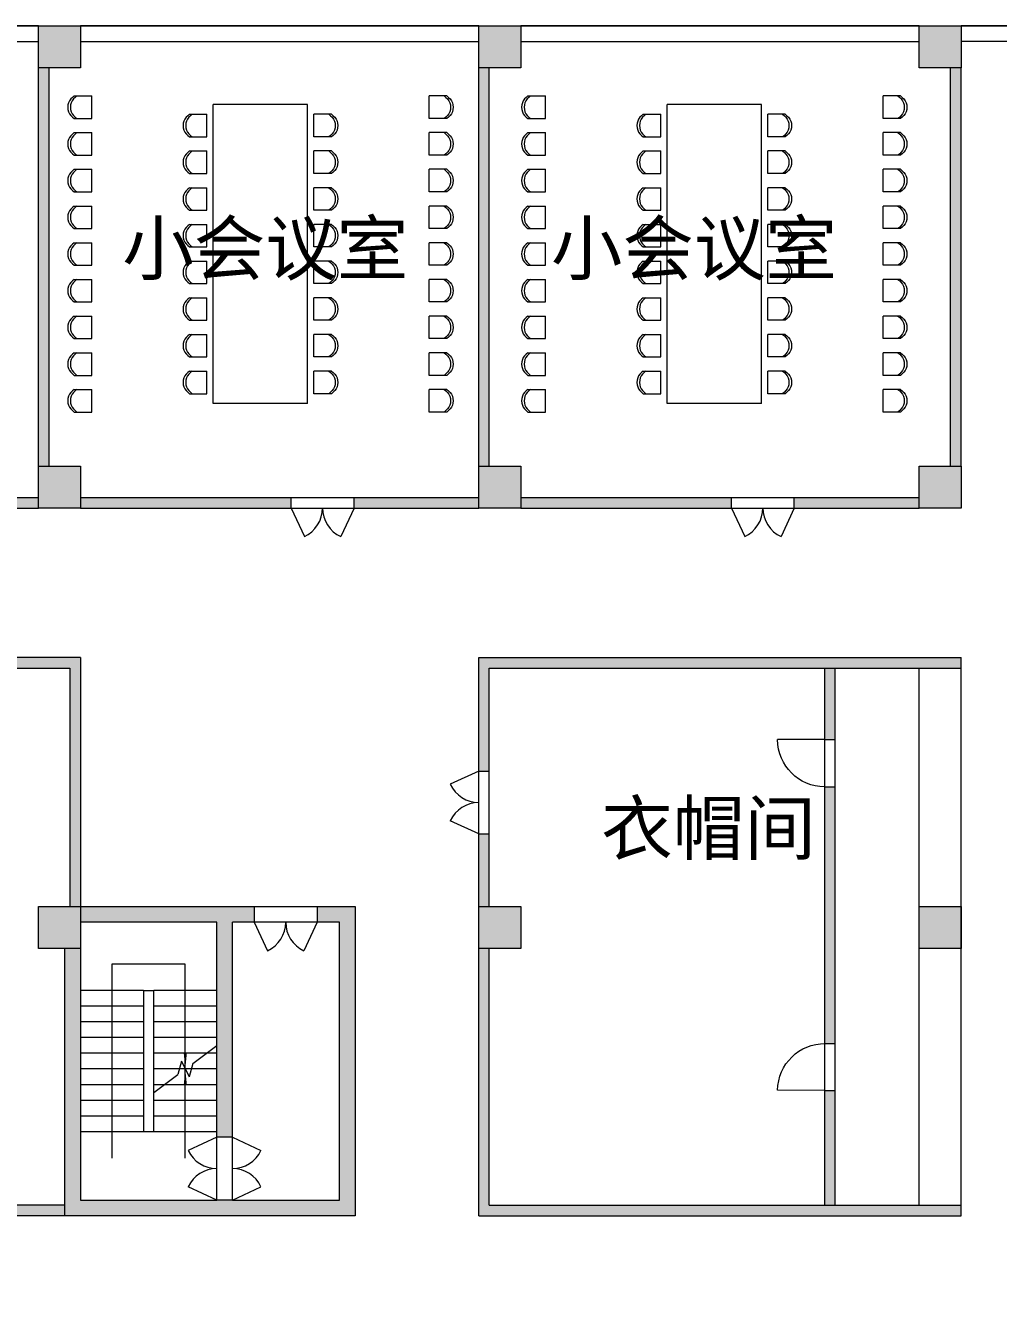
# Model space of a CAD drawing. Header units: metres. Extents: x -302 to 587, y -65 to 94.
# Drawn here: x 232.77 to 251.32, y 44.34 to 68.96 of the extents above; entities that cross this region are included whole.
import ezdxf

# ---------------------------------------------------------------- set-up
doc = ezdxf.new("R2010")
doc.units = ezdxf.units.M
doc.linetypes.add('ACAD_ISO03W100', pattern=[30, 12, -18])
doc.layers.get('0').update_dxf_attribs({"lineweight": 9})
for name, color, linetype, lineweight in [('fanghuo', 1, 'Continuous', 9), ('furniture', 3, 'Continuous', 5), ('glass', 5, 'Continuous', 5), ('hatch', 212, 'ACAD_ISO03W100', 5), ('PUB_TEXT', 7, 'Continuous', 9), ('stair', 30, 'Continuous', 9), ('zhuwang', 2, 'Continuous', 13)]:
    doc.layers.add(name, color=color, linetype=linetype, lineweight=lineweight)
doc.styles.add('mystyle', font='', dxfattribs={"height": 1})
doc.styles.get('mystyle').set_extended_font_data('SimSun')
doc.dimstyles.new('myyyy', dxfattribs={"dimtxt": 1, "dimasz": 0.18, "dimexe": 0.18, "dimexo": 0.0625, "dimgap": 0.09, "dimtad": 0, "dimtoh": 1, "dimdec": 3, "dimrnd": 0.001, "dimzin": 0, "dimdsep": 46, "dimtxsty": 'Standard', "dimcen": 0.09, "dimadec": 0, "dimazin": 0, "dimtfac": 1, "dimtdec": 3, "dimtofl": 0, "dimtmove": 0, "dimatfit": 3, "dimfxl": 1, "dimtolj": 1, "dimtzin": 0, "dimarcsym": 0})

# ---------------------------------------------------------------- blocks, each defined once
blk = doc.blocks.new('*D90')
at = {"layer": 'Defpoints', "color": 0, "ltscale": 3, "transparency": 16777216}
for p in [(201.967, 68.96), (224.614, 68.96), (250.614, -32.64)]:
    blk.add_point(p, dxfattribs=at)
at = {"layer": 'PUB_TEXT', "color": 0, "lineweight": -2, "ltscale": 3, "transparency": 16777216}
for p, q in [((224.551, 68.96), (201.787, 68.96)), ((201.967, 68.78), (201.967, 20.666)), ((201.967, -32.46), (201.967, 15.653)), ((250.551, -32.64), (201.787, -32.64))]:
    blk.add_line(p, q, dxfattribs=at)
at = {"layer": 'PUB_TEXT', "color": 0, "ltscale": 3, "transparency": 16777216}
for points in [[(201.937, 68.78), (201.997, 68.78), (201.967, 68.96)], [(201.937, -32.46), (201.997, -32.46), (201.967, -32.64)]]:
    blk.add_solid(points, dxfattribs=at)
at = {"layer": 'PUB_TEXT', "color": 0, "ltscale": 3, "transparency": 16777216, "insert": (201.967, 18.16), "char_height": 1, "attachment_point": 5, "rotation": 90}
blk.add_mtext('\\A1;101.600', dxfattribs=at)

msp = doc.modelspace()

# ---------------------------------------------------------------- hatches: boundary and pattern name
at = {"layer": 'hatch', "ltscale": 0.05}
h = msp.add_hatch(color=256, dxfattribs=at)
h.dxf.hatch_style = 1
h.paths.add_polyline_path([(233.8136, 68.9598), (233.0136, 68.9598), (233.0136, 68.1598), (233.8136, 68.1598)])
h = msp.add_hatch(color=256, dxfattribs=at)
h.dxf.hatch_style = 1
h.paths.add_polyline_path([(242.2136, 68.9598), (241.4136, 68.9598), (241.4136, 68.1598), (242.2136, 68.1598)])
h = msp.add_hatch(color=256, dxfattribs=at)
h.dxf.hatch_style = 1
h.paths.add_polyline_path([(250.6136, 68.9598), (249.8136, 68.9598), (249.8136, 68.1598), (250.6136, 68.1598)])
h = msp.add_hatch(color=256, dxfattribs=at)
h.dxf.hatch_style = 1
h.paths.add_polyline_path([(233.2136, 68.1598), (233.0136, 68.1598), (233.0136, 60.5598), (233.2136, 60.5598)])
h = msp.add_hatch(color=256, dxfattribs=at)
h.dxf.hatch_style = 1
h.paths.add_polyline_path([(241.6136, 68.1598), (241.4136, 68.1598), (241.4136, 60.5598), (241.6136, 60.5598)])
h = msp.add_hatch(color=256, dxfattribs=at)
h.dxf.hatch_style = 1
h.paths.add_polyline_path([(250.6136, 68.1598), (250.4136, 68.1598), (250.4136, 60.5598), (250.6136, 60.5598)])
h = msp.add_hatch(color=256, dxfattribs=at)
h.dxf.hatch_style = 1
h.paths.add_polyline_path([(233.8136, 60.5598), (233.0136, 60.5598), (233.0136, 59.7598), (233.8136, 59.7598)])
h = msp.add_hatch(color=256, dxfattribs=at)
h.dxf.hatch_style = 1
h.paths.add_polyline_path([(242.2136, 60.5598), (241.4136, 60.5598), (241.4136, 59.7598), (242.2136, 59.7598)])
h = msp.add_hatch(color=256, dxfattribs=at)
h.dxf.hatch_style = 1
h.paths.add_polyline_path([(250.6136, 60.5598), (249.8136, 60.5598), (249.8136, 59.7598), (250.6136, 59.7598)])
h = msp.add_hatch(color=256, dxfattribs=at)
h.dxf.hatch_style = 1
h.paths.add_polyline_path([(233.0136, 59.9598), (230.632, 59.9598), (230.632, 59.7598), (233.0136, 59.7598)])
h = msp.add_hatch(color=256, dxfattribs=at)
h.dxf.hatch_style = 1
h.paths.add_polyline_path([(237.832, 59.9598), (233.8136, 59.9598), (233.8136, 59.7598), (237.832, 59.7598)])
h = msp.add_hatch(color=256, dxfattribs=at)
h.dxf.hatch_style = 1
h.paths.add_polyline_path([(241.4136, 59.9598), (239.032, 59.9598), (239.032, 59.7598), (241.4136, 59.7598)])
h = msp.add_hatch(color=256, dxfattribs=at)
h.dxf.hatch_style = 1
h.paths.add_polyline_path([(246.232, 59.9598), (242.2136, 59.9598), (242.2136, 59.7598), (246.232, 59.7598)])
h = msp.add_hatch(color=256, dxfattribs=at)
h.dxf.hatch_style = 1
h.paths.add_polyline_path([(249.8136, 59.9598), (247.432, 59.9598), (247.432, 59.7598), (249.8136, 59.7598)])
h = msp.add_hatch(color=256, dxfattribs=at)
h.dxf.hatch_style = 1
h.paths.add_polyline_path([(233.8136, 56.9086), (228.3945, 56.9086), (228.3945, 56.7086), (233.6136, 56.7086), (233.6136, 52.1598), (233.8136, 52.1598)])
h = msp.add_hatch(color=256, dxfattribs=at)
h.dxf.hatch_style = 1
h.paths.add_polyline_path([(241.6136, 56.7086), (250.6136, 56.7086), (250.6136, 56.9086), (241.4136, 56.9086), (241.4136, 54.743), (241.6136, 54.743)])
h = msp.add_hatch(color=256, dxfattribs=at)
h.dxf.hatch_style = 1
h.paths.add_polyline_path([(248.2136, 56.7086), (248.0136, 56.7086), (248.0136, 55.3423), (248.2136, 55.3423)])
h = msp.add_hatch(color=256, dxfattribs=at)
h.dxf.hatch_style = 1
h.paths.add_polyline_path([(248.2136, 54.4423), (248.0136, 54.4423), (248.0136, 49.5461), (248.2136, 49.5461)])
h = msp.add_hatch(color=256, dxfattribs=at)
h.dxf.hatch_style = 1
h.paths.add_polyline_path([(241.6136, 53.543), (241.4136, 53.543), (241.4136, 52.1598), (241.6136, 52.1598)])
h = msp.add_hatch(color=256, dxfattribs=at)
h.dxf.hatch_style = 1
h.paths.add_polyline_path([(233.8136, 52.1598), (233.0136, 52.1598), (233.0136, 51.3598), (233.8136, 51.3598)])
h = msp.add_hatch(color=256, dxfattribs=at)
h.dxf.hatch_style = 1
h.paths.add_polyline_path([(233.8136, 51.3598), (233.5136, 51.3598), (233.5136, 46.2598), (239.0536, 46.2598), (239.0536, 52.1598), (238.3288, 52.1598), (238.3288, 51.8598), (238.7536, 51.8598), (238.7536, 46.5598), (236.7136, 46.5598), (236.4136, 46.5598), (233.8136, 46.5598)])
h = msp.add_hatch(color=256, dxfattribs=at)
h.dxf.hatch_style = 1
h.paths.add_polyline_path([(236.7136, 51.8598), (237.1288, 51.8598), (237.1288, 52.1598), (233.8136, 52.1598), (233.8136, 51.8598), (236.4136, 51.8598), (236.4136, 47.7598), (236.7136, 47.7598)])
h = msp.add_hatch(color=256, dxfattribs=at)
h.dxf.hatch_style = 1
h.paths.add_polyline_path([(242.2136, 52.1598), (241.4136, 52.1598), (241.4136, 51.3598), (242.2136, 51.3598)])
h = msp.add_hatch(color=256, dxfattribs=at)
h.dxf.hatch_style = 1
h.paths.add_polyline_path([(250.6136, 52.1598), (249.8136, 52.1598), (249.8136, 51.3598), (250.6136, 51.3598)])
h = msp.add_hatch(color=256, dxfattribs=at)
h.dxf.hatch_style = 1
h.paths.add_polyline_path([(250.6136, 46.4598), (241.6136, 46.4598), (241.6136, 51.3598), (241.4136, 51.3598), (241.4136, 46.2598), (250.6136, 46.2598)])
h = msp.add_hatch(color=256, dxfattribs=at)
h.dxf.hatch_style = 1
h.paths.add_polyline_path([(248.2136, 48.6461), (248.0136, 48.6461), (248.0136, 46.4598), (248.2136, 46.4598)])
h = msp.add_hatch(color=256, dxfattribs=at)
h.dxf.hatch_style = 1
h.paths.add_polyline_path([(233.5136, 46.4598), (224.9136, 46.4598), (224.9136, 46.2598), (233.5136, 46.2598)])

# ---------------------------------------------------------------- linework, layer by layer
for p, q in [((233.0136, 68.9598), (225.4136, 68.9598)), ((241.4136, 68.9598), (233.8136, 68.9598)), ((249.8136, 68.9598), (242.2136, 68.9598)), ((258.2136, 68.9598), (250.6136, 68.9598)), ((225.4136, 68.6598), (233.0136, 68.6598)), ((233.8136, 68.6598), (241.4136, 68.6598)), ((242.2136, 68.6598), (249.8136, 68.6598)), ((258.2136, 68.6598), (250.6136, 68.6598))]:
    msp.add_line(p, q)
at = {"ltscale": 0.05}
for p, q in [((233.0136, 60.5598), (233.0136, 68.1598)), ((233.2136, 60.5598), (233.2136, 68.1598)), ((241.4136, 59.7598), (241.4136, 68.1598)), ((241.6136, 60.5598), (241.6136, 68.1598)), ((250.4136, 60.5598), (250.4136, 68.1598)), ((250.6136, 60.5598), (250.6136, 68.1598)), ((225.4136, 59.9598), (233.0136, 59.9598)), ((233.8136, 59.9598), (241.4136, 59.9598)), ((237.832, 59.7598), (237.832, 59.9598)), ((239.032, 59.7598), (239.032, 59.9598)), ((242.2136, 59.9598), (249.8136, 59.9598)), ((246.232, 59.7598), (246.232, 59.9598)), ((247.432, 59.7598), (247.432, 59.9598)), ((225.4136, 59.7598), (233.0136, 59.7598)), ((233.8136, 59.7598), (241.4136, 59.7598)), ((242.2136, 59.7598), (249.8136, 59.7598)), ((233.8136, 56.9086), (224.9136, 56.9086)), ((233.8136, 56.9086), (233.8136, 52.1598)), ((241.4136, 52.1598), (241.4136, 56.9086)), ((241.4136, 56.9086), (250.6136, 56.9086)), ((250.6136, 46.2598), (250.6136, 56.9086)), ((224.9136, 56.7086), (233.6136, 56.7086)), ((233.6136, 56.7086), (233.6136, 52.1598)), ((241.6136, 52.1598), (241.6136, 56.7086)), ((241.6136, 56.7086), (250.6136, 56.7086)), ((248.0136, 46.4598), (248.0136, 56.7086)), ((248.2136, 46.4598), (248.2136, 56.7086)), ((249.8136, 46.4598), (249.8136, 56.7086)), ((248.0136, 55.3423), (248.2136, 55.3423)), ((241.4136, 54.743), (241.6136, 54.743)), ((248.0136, 54.4423), (248.2136, 54.4423)), ((241.4136, 53.543), (241.6136, 53.543)), ((237.1288, 52.1598), (237.1288, 51.8598)), ((238.3288, 52.1598), (238.3288, 51.8598)), ((241.4136, 46.2598), (241.4136, 51.3598)), ((241.6136, 46.4598), (241.6136, 51.3598)), ((235.8136, 51.0598), (234.4136, 51.0598)), ((234.4136, 51.0598), (234.4136, 47.3598)), ((235.8136, 47.3598), (235.8136, 51.0598)), ((235.9549, 49.1657), (236.4136, 49.5098)), ((248.0136, 49.5461), (248.2136, 49.5461)), ((235.7386, 49.2098), (235.6724, 48.9539)), ((235.7386, 49.2098), (235.8886, 48.9098)), ((235.9549, 49.1657), (235.8886, 48.9098)), ((235.2136, 48.6098), (235.6724, 48.9539)), ((248.0136, 48.6461), (248.2136, 48.6461)), ((236.7136, 47.7598), (236.4136, 47.7598)), ((236.7136, 46.5598), (236.4136, 46.5598)), ((233.5136, 46.4598), (224.9136, 46.4598)), ((241.6136, 46.4598), (250.6136, 46.4598)), ((233.5136, 46.2598), (224.6136, 46.2598)), ((241.4136, 46.2598), (250.6136, 46.2598))]:
    msp.add_line(p, q, dxfattribs=at)
for points in [[(235.8136, 49.3598, 0.06, 0, 0), (235.8136, 49.0598, 0, 0, 0)], [(235.8136, 48.7598, 0.06, 0, 0), (235.8136, 49.0598, 0, 0, 0)]]:
    msp.add_lwpolyline(points, format="xyseb", dxfattribs=at)
at = {"layer": 'fanghuo', "ltscale": 3}
msp.add_lwpolyline([(258.2136, 10.1598), (224.6136, 10.1598), (224.6136, 68.9598), (266.6136, 68.9598), (266.6136, 42.9598), (258.2136, 42.9598), (258.2136, 10.1598)], dxfattribs=at)
at = {"layer": 'furniture', "ltscale": 0.05}
for p, q in [((233.6926, 67.6219), (234.0276, 67.6219)), ((234.0276, 67.1919), (234.0276, 67.6219)), ((236.3476, 61.7569), (236.3476, 67.4569)), ((238.1476, 67.4569), (236.3476, 67.4569)), ((238.1476, 61.7569), (238.1476, 67.4569)), ((240.4676, 67.1919), (240.4676, 67.6219)), ((240.8026, 67.6219), (240.4676, 67.6219)), ((242.349, 67.6219), (242.684, 67.6219)), ((242.684, 67.1919), (242.684, 67.6219)), ((245.004, 61.7569), (245.004, 67.4569)), ((246.804, 67.4569), (245.004, 67.4569)), ((246.804, 61.7569), (246.804, 67.4569)), ((249.124, 67.1919), (249.124, 67.6219)), ((249.459, 67.6219), (249.124, 67.6219)), ((235.8926, 67.2719), (236.2276, 67.2719)), ((236.2276, 66.8419), (236.2276, 67.2719)), ((238.2676, 66.8419), (238.2676, 67.2719)), ((238.6026, 67.2719), (238.2676, 67.2719)), ((244.549, 67.2719), (244.884, 67.2719)), ((244.884, 66.8419), (244.884, 67.2719)), ((246.924, 66.8419), (246.924, 67.2719)), ((247.259, 67.2719), (246.924, 67.2719)), ((233.6926, 67.1919), (234.0276, 67.1919)), ((240.8026, 67.1919), (240.4676, 67.1919)), ((242.349, 67.1919), (242.684, 67.1919)), ((249.459, 67.1919), (249.124, 67.1919)), ((233.6926, 66.9219), (234.0276, 66.9219)), ((234.0276, 66.4919), (234.0276, 66.9219)), ((235.8926, 66.8419), (236.2276, 66.8419)), ((238.6026, 66.8419), (238.2676, 66.8419)), ((240.4676, 66.4919), (240.4676, 66.9219)), ((240.8026, 66.9219), (240.4676, 66.9219)), ((242.349, 66.9219), (242.684, 66.9219)), ((242.684, 66.4919), (242.684, 66.9219)), ((244.549, 66.8419), (244.884, 66.8419)), ((247.259, 66.8419), (246.924, 66.8419)), ((249.124, 66.4919), (249.124, 66.9219)), ((249.459, 66.9219), (249.124, 66.9219)), ((233.6926, 66.4919), (234.0276, 66.4919)), ((235.8926, 66.5719), (236.2276, 66.5719)), ((236.2276, 66.1419), (236.2276, 66.5719)), ((238.2676, 66.1419), (238.2676, 66.5719)), ((238.6026, 66.5719), (238.2676, 66.5719)), ((240.8026, 66.4919), (240.4676, 66.4919)), ((242.349, 66.4919), (242.684, 66.4919)), ((244.549, 66.5719), (244.884, 66.5719)), ((244.884, 66.1419), (244.884, 66.5719)), ((246.924, 66.1419), (246.924, 66.5719)), ((247.259, 66.5719), (246.924, 66.5719)), ((249.459, 66.4919), (249.124, 66.4919)), ((233.6926, 66.2219), (234.0276, 66.2219)), ((234.0276, 65.7919), (234.0276, 66.2219)), ((240.4676, 65.7919), (240.4676, 66.2219)), ((240.8026, 66.2219), (240.4676, 66.2219)), ((242.349, 66.2219), (242.684, 66.2219)), ((242.684, 65.7919), (242.684, 66.2219)), ((249.124, 65.7919), (249.124, 66.2219)), ((249.459, 66.2219), (249.124, 66.2219)), ((235.8926, 66.1419), (236.2276, 66.1419)), ((238.6026, 66.1419), (238.2676, 66.1419)), ((244.549, 66.1419), (244.884, 66.1419)), ((247.259, 66.1419), (246.924, 66.1419)), ((233.6926, 65.7919), (234.0276, 65.7919)), ((235.8926, 65.8719), (236.2276, 65.8719)), ((236.2276, 65.4419), (236.2276, 65.8719)), ((238.2676, 65.4419), (238.2676, 65.8719)), ((238.6026, 65.8719), (238.2676, 65.8719)), ((240.8026, 65.7919), (240.4676, 65.7919)), ((242.349, 65.7919), (242.684, 65.7919)), ((244.549, 65.8719), (244.884, 65.8719)), ((244.884, 65.4419), (244.884, 65.8719)), ((246.924, 65.4419), (246.924, 65.8719)), ((247.259, 65.8719), (246.924, 65.8719)), ((249.459, 65.7919), (249.124, 65.7919)), ((233.6926, 65.5219), (234.0276, 65.5219)), ((234.0276, 65.0919), (234.0276, 65.5219)), ((240.4676, 65.0919), (240.4676, 65.5219)), ((240.8026, 65.5219), (240.4676, 65.5219)), ((242.349, 65.5219), (242.684, 65.5219)), ((242.684, 65.0919), (242.684, 65.5219)), ((249.124, 65.0919), (249.124, 65.5219)), ((249.459, 65.5219), (249.124, 65.5219)), ((235.8926, 65.4419), (236.2276, 65.4419)), ((238.6026, 65.4419), (238.2676, 65.4419)), ((244.549, 65.4419), (244.884, 65.4419)), ((247.259, 65.4419), (246.924, 65.4419)), ((233.6926, 65.0919), (234.0276, 65.0919)), ((235.8926, 65.1719), (236.2276, 65.1719)), ((236.2276, 64.7419), (236.2276, 65.1719)), ((238.2676, 64.7419), (238.2676, 65.1719)), ((238.6026, 65.1719), (238.2676, 65.1719)), ((240.8026, 65.0919), (240.4676, 65.0919)), ((242.349, 65.0919), (242.684, 65.0919)), ((244.549, 65.1719), (244.884, 65.1719)), ((244.884, 64.7419), (244.884, 65.1719)), ((246.924, 64.7419), (246.924, 65.1719)), ((247.259, 65.1719), (246.924, 65.1719)), ((249.459, 65.0919), (249.124, 65.0919)), ((233.6926, 64.8219), (234.0276, 64.8219)), ((234.0276, 64.3919), (234.0276, 64.8219)), ((235.8926, 64.7419), (236.2276, 64.7419)), ((238.6026, 64.7419), (238.2676, 64.7419)), ((240.4676, 64.3919), (240.4676, 64.8219)), ((240.8026, 64.8219), (240.4676, 64.8219)), ((242.349, 64.8219), (242.684, 64.8219)), ((242.684, 64.3919), (242.684, 64.8219)), ((244.549, 64.7419), (244.884, 64.7419)), ((247.259, 64.7419), (246.924, 64.7419)), ((249.124, 64.3919), (249.124, 64.8219)), ((249.459, 64.8219), (249.124, 64.8219)), ((233.6926, 64.3919), (234.0276, 64.3919)), ((235.8926, 64.4719), (236.2276, 64.4719)), ((236.2276, 64.0419), (236.2276, 64.4719)), ((238.2676, 64.0419), (238.2676, 64.4719)), ((238.6026, 64.4719), (238.2676, 64.4719)), ((240.8026, 64.3919), (240.4676, 64.3919)), ((242.349, 64.3919), (242.684, 64.3919)), ((244.549, 64.4719), (244.884, 64.4719)), ((244.884, 64.0419), (244.884, 64.4719)), ((246.924, 64.0419), (246.924, 64.4719)), ((247.259, 64.4719), (246.924, 64.4719)), ((249.459, 64.3919), (249.124, 64.3919)), ((233.6926, 64.1219), (234.0276, 64.1219)), ((234.0276, 63.6919), (234.0276, 64.1219)), ((235.8926, 64.0419), (236.2276, 64.0419)), ((238.6026, 64.0419), (238.2676, 64.0419)), ((240.4676, 63.6919), (240.4676, 64.1219)), ((240.8026, 64.1219), (240.4676, 64.1219)), ((242.349, 64.1219), (242.684, 64.1219)), ((242.684, 63.6919), (242.684, 64.1219)), ((244.549, 64.0419), (244.884, 64.0419)), ((247.259, 64.0419), (246.924, 64.0419)), ((249.124, 63.6919), (249.124, 64.1219)), ((249.459, 64.1219), (249.124, 64.1219)), ((235.8926, 63.7719), (236.2276, 63.7719)), ((236.2276, 63.3419), (236.2276, 63.7719)), ((238.2676, 63.3419), (238.2676, 63.7719)), ((238.6026, 63.7719), (238.2676, 63.7719)), ((244.549, 63.7719), (244.884, 63.7719)), ((244.884, 63.3419), (244.884, 63.7719)), ((246.924, 63.3419), (246.924, 63.7719)), ((247.259, 63.7719), (246.924, 63.7719)), ((233.6926, 63.6919), (234.0276, 63.6919)), ((240.8026, 63.6919), (240.4676, 63.6919)), ((242.349, 63.6919), (242.684, 63.6919)), ((249.459, 63.6919), (249.124, 63.6919)), ((233.6926, 63.4219), (234.0276, 63.4219)), ((234.0276, 62.9919), (234.0276, 63.4219)), ((235.8926, 63.3419), (236.2276, 63.3419)), ((238.6026, 63.3419), (238.2676, 63.3419)), ((240.4676, 62.9919), (240.4676, 63.4219)), ((240.8026, 63.4219), (240.4676, 63.4219)), ((242.349, 63.4219), (242.684, 63.4219)), ((242.684, 62.9919), (242.684, 63.4219)), ((244.549, 63.3419), (244.884, 63.3419)), ((247.259, 63.3419), (246.924, 63.3419)), ((249.124, 62.9919), (249.124, 63.4219)), ((249.459, 63.4219), (249.124, 63.4219)), ((235.8926, 63.0719), (236.2276, 63.0719)), ((236.2276, 62.6419), (236.2276, 63.0719)), ((238.2676, 62.6419), (238.2676, 63.0719)), ((238.6026, 63.0719), (238.2676, 63.0719)), ((244.549, 63.0719), (244.884, 63.0719)), ((244.884, 62.6419), (244.884, 63.0719)), ((246.924, 62.6419), (246.924, 63.0719)), ((247.259, 63.0719), (246.924, 63.0719)), ((233.6926, 62.9919), (234.0276, 62.9919)), ((240.8026, 62.9919), (240.4676, 62.9919)), ((242.349, 62.9919), (242.684, 62.9919)), ((249.459, 62.9919), (249.124, 62.9919)), ((233.6926, 62.7219), (234.0276, 62.7219)), ((234.0276, 62.2919), (234.0276, 62.7219)), ((235.8926, 62.6419), (236.2276, 62.6419)), ((238.6026, 62.6419), (238.2676, 62.6419)), ((240.4676, 62.2919), (240.4676, 62.7219)), ((240.8026, 62.7219), (240.4676, 62.7219)), ((242.349, 62.7219), (242.684, 62.7219)), ((242.684, 62.2919), (242.684, 62.7219)), ((244.549, 62.6419), (244.884, 62.6419)), ((247.259, 62.6419), (246.924, 62.6419)), ((249.124, 62.2919), (249.124, 62.7219)), ((249.459, 62.7219), (249.124, 62.7219)), ((233.6926, 62.2919), (234.0276, 62.2919)), ((235.8926, 62.3719), (236.2276, 62.3719)), ((236.2276, 61.9419), (236.2276, 62.3719)), ((238.2676, 61.9419), (238.2676, 62.3719)), ((238.6026, 62.3719), (238.2676, 62.3719)), ((240.8026, 62.2919), (240.4676, 62.2919)), ((242.349, 62.2919), (242.684, 62.2919)), ((244.549, 62.3719), (244.884, 62.3719)), ((244.884, 61.9419), (244.884, 62.3719)), ((246.924, 61.9419), (246.924, 62.3719)), ((247.259, 62.3719), (246.924, 62.3719)), ((249.459, 62.2919), (249.124, 62.2919)), ((233.6926, 62.0219), (234.0276, 62.0219)), ((234.0276, 61.5919), (234.0276, 62.0219)), ((235.8926, 61.9419), (236.2276, 61.9419)), ((238.6026, 61.9419), (238.2676, 61.9419)), ((240.4676, 61.5919), (240.4676, 62.0219)), ((240.8026, 62.0219), (240.4676, 62.0219)), ((242.349, 62.0219), (242.684, 62.0219)), ((242.684, 61.5919), (242.684, 62.0219)), ((244.549, 61.9419), (244.884, 61.9419)), ((247.259, 61.9419), (246.924, 61.9419)), ((249.124, 61.5919), (249.124, 62.0219)), ((249.459, 62.0219), (249.124, 62.0219)), ((233.6926, 61.5919), (234.0276, 61.5919)), ((238.1476, 61.7569), (236.3476, 61.7569)), ((240.8026, 61.5919), (240.4676, 61.5919)), ((242.349, 61.5919), (242.684, 61.5919)), ((246.804, 61.7569), (245.004, 61.7569)), ((249.459, 61.5919), (249.124, 61.5919))]:
    msp.add_line(p, q, dxfattribs=at)
for points in [[(233.6926, 67.6219), (233.648, 67.5863), (233.5666, 67.5051), (233.5666, 67.3087), (233.648, 67.2275), (233.6926, 67.1919)], [(233.7426, 67.6219), (233.698, 67.5863), (233.6166, 67.5051), (233.6166, 67.3087), (233.698, 67.2275), (233.7426, 67.1919)], [(240.7526, 67.6219), (240.7972, 67.5863), (240.8787, 67.5051), (240.8787, 67.3087), (240.7972, 67.2275), (240.7526, 67.1919)], [(240.8026, 67.6219), (240.8472, 67.5863), (240.9287, 67.5051), (240.9287, 67.3087), (240.8472, 67.2275), (240.8026, 67.1919)], [(242.349, 67.6219), (242.3044, 67.5863), (242.223, 67.5051), (242.223, 67.3087), (242.3044, 67.2275), (242.349, 67.1919)], [(242.399, 67.6219), (242.3544, 67.5863), (242.273, 67.5051), (242.273, 67.3087), (242.3544, 67.2275), (242.399, 67.1919)], [(249.409, 67.6219), (249.4536, 67.5863), (249.535, 67.5051), (249.535, 67.3087), (249.4536, 67.2275), (249.409, 67.1919)], [(249.459, 67.6219), (249.5036, 67.5863), (249.585, 67.5051), (249.585, 67.3087), (249.5036, 67.2275), (249.459, 67.1919)], [(235.8926, 67.2719), (235.848, 67.2363), (235.7666, 67.1551), (235.7666, 66.9587), (235.848, 66.8775), (235.8926, 66.8419)], [(235.9426, 67.2719), (235.898, 67.2363), (235.8166, 67.1551), (235.8166, 66.9587), (235.898, 66.8775), (235.9426, 66.8419)], [(238.5526, 67.2719), (238.5972, 67.2363), (238.6787, 67.1551), (238.6787, 66.9587), (238.5972, 66.8775), (238.5526, 66.8419)], [(238.6026, 67.2719), (238.6472, 67.2363), (238.7287, 67.1551), (238.7287, 66.9587), (238.6472, 66.8775), (238.6026, 66.8419)], [(244.549, 67.2719), (244.5044, 67.2363), (244.423, 67.1551), (244.423, 66.9587), (244.5044, 66.8775), (244.549, 66.8419)], [(244.599, 67.2719), (244.5544, 67.2363), (244.473, 67.1551), (244.473, 66.9587), (244.5544, 66.8775), (244.599, 66.8419)], [(247.209, 67.2719), (247.2536, 67.2363), (247.335, 67.1551), (247.335, 66.9587), (247.2536, 66.8775), (247.209, 66.8419)], [(247.259, 67.2719), (247.3036, 67.2363), (247.385, 67.1551), (247.385, 66.9587), (247.3036, 66.8775), (247.259, 66.8419)], [(233.6926, 66.9219), (233.648, 66.8863), (233.5666, 66.8051), (233.5666, 66.6087), (233.648, 66.5275), (233.6926, 66.4919)], [(233.7426, 66.9219), (233.698, 66.8863), (233.6166, 66.8051), (233.6166, 66.6087), (233.698, 66.5275), (233.7426, 66.4919)], [(240.7526, 66.9219), (240.7972, 66.8863), (240.8787, 66.8051), (240.8787, 66.6087), (240.7972, 66.5275), (240.7526, 66.4919)], [(240.8026, 66.9219), (240.8472, 66.8863), (240.9287, 66.8051), (240.9287, 66.6087), (240.8472, 66.5275), (240.8026, 66.4919)], [(242.349, 66.9219), (242.3044, 66.8863), (242.223, 66.8051), (242.223, 66.6087), (242.3044, 66.5275), (242.349, 66.4919)], [(242.399, 66.9219), (242.3544, 66.8863), (242.273, 66.8051), (242.273, 66.6087), (242.3544, 66.5275), (242.399, 66.4919)], [(249.409, 66.9219), (249.4536, 66.8863), (249.535, 66.8051), (249.535, 66.6087), (249.4536, 66.5275), (249.409, 66.4919)], [(249.459, 66.9219), (249.5036, 66.8863), (249.585, 66.8051), (249.585, 66.6087), (249.5036, 66.5275), (249.459, 66.4919)], [(235.8926, 66.5719), (235.848, 66.5363), (235.7666, 66.4551), (235.7666, 66.2587), (235.848, 66.1775), (235.8926, 66.1419)], [(235.9426, 66.5719), (235.898, 66.5363), (235.8166, 66.4551), (235.8166, 66.2587), (235.898, 66.1775), (235.9426, 66.1419)], [(238.5526, 66.5719), (238.5972, 66.5363), (238.6787, 66.4551), (238.6787, 66.2587), (238.5972, 66.1775), (238.5526, 66.1419)], [(238.6026, 66.5719), (238.6472, 66.5363), (238.7287, 66.4551), (238.7287, 66.2587), (238.6472, 66.1775), (238.6026, 66.1419)], [(244.549, 66.5719), (244.5044, 66.5363), (244.423, 66.4551), (244.423, 66.2587), (244.5044, 66.1775), (244.549, 66.1419)], [(244.599, 66.5719), (244.5544, 66.5363), (244.473, 66.4551), (244.473, 66.2587), (244.5544, 66.1775), (244.599, 66.1419)], [(247.209, 66.5719), (247.2536, 66.5363), (247.335, 66.4551), (247.335, 66.2587), (247.2536, 66.1775), (247.209, 66.1419)], [(247.259, 66.5719), (247.3036, 66.5363), (247.385, 66.4551), (247.385, 66.2587), (247.3036, 66.1775), (247.259, 66.1419)], [(233.6926, 66.2219), (233.648, 66.1863), (233.5666, 66.1051), (233.5666, 65.9087), (233.648, 65.8275), (233.6926, 65.7919)], [(233.7426, 66.2219), (233.698, 66.1863), (233.6166, 66.1051), (233.6166, 65.9087), (233.698, 65.8275), (233.7426, 65.7919)], [(240.7526, 66.2219), (240.7972, 66.1863), (240.8787, 66.1051), (240.8787, 65.9087), (240.7972, 65.8275), (240.7526, 65.7919)], [(240.8026, 66.2219), (240.8472, 66.1863), (240.9287, 66.1051), (240.9287, 65.9087), (240.8472, 65.8275), (240.8026, 65.7919)], [(242.349, 66.2219), (242.3044, 66.1863), (242.223, 66.1051), (242.223, 65.9087), (242.3044, 65.8275), (242.349, 65.7919)], [(242.399, 66.2219), (242.3544, 66.1863), (242.273, 66.1051), (242.273, 65.9087), (242.3544, 65.8275), (242.399, 65.7919)], [(249.409, 66.2219), (249.4536, 66.1863), (249.535, 66.1051), (249.535, 65.9087), (249.4536, 65.8275), (249.409, 65.7919)], [(249.459, 66.2219), (249.5036, 66.1863), (249.585, 66.1051), (249.585, 65.9087), (249.5036, 65.8275), (249.459, 65.7919)], [(235.8926, 65.8719), (235.848, 65.8363), (235.7666, 65.7551), (235.7666, 65.5587), (235.848, 65.4775), (235.8926, 65.4419)], [(235.9426, 65.8719), (235.898, 65.8363), (235.8166, 65.7551), (235.8166, 65.5587), (235.898, 65.4775), (235.9426, 65.4419)], [(238.5526, 65.8719), (238.5972, 65.8363), (238.6787, 65.7551), (238.6787, 65.5587), (238.5972, 65.4775), (238.5526, 65.4419)], [(238.6026, 65.8719), (238.6472, 65.8363), (238.7287, 65.7551), (238.7287, 65.5587), (238.6472, 65.4775), (238.6026, 65.4419)], [(244.549, 65.8719), (244.5044, 65.8363), (244.423, 65.7551), (244.423, 65.5587), (244.5044, 65.4775), (244.549, 65.4419)], [(244.599, 65.8719), (244.5544, 65.8363), (244.473, 65.7551), (244.473, 65.5587), (244.5544, 65.4775), (244.599, 65.4419)], [(247.209, 65.8719), (247.2536, 65.8363), (247.335, 65.7551), (247.335, 65.5587), (247.2536, 65.4775), (247.209, 65.4419)], [(247.259, 65.8719), (247.3036, 65.8363), (247.385, 65.7551), (247.385, 65.5587), (247.3036, 65.4775), (247.259, 65.4419)], [(233.6926, 65.5219), (233.648, 65.4863), (233.5666, 65.4051), (233.5666, 65.2087), (233.648, 65.1275), (233.6926, 65.0919)], [(233.7426, 65.5219), (233.698, 65.4863), (233.6166, 65.4051), (233.6166, 65.2087), (233.698, 65.1275), (233.7426, 65.0919)], [(240.7526, 65.5219), (240.7972, 65.4863), (240.8787, 65.4051), (240.8787, 65.2087), (240.7972, 65.1275), (240.7526, 65.0919)], [(240.8026, 65.5219), (240.8472, 65.4863), (240.9287, 65.4051), (240.9287, 65.2087), (240.8472, 65.1275), (240.8026, 65.0919)], [(242.349, 65.5219), (242.3044, 65.4863), (242.223, 65.4051), (242.223, 65.2087), (242.3044, 65.1275), (242.349, 65.0919)], [(242.399, 65.5219), (242.3544, 65.4863), (242.273, 65.4051), (242.273, 65.2087), (242.3544, 65.1275), (242.399, 65.0919)], [(249.409, 65.5219), (249.4536, 65.4863), (249.535, 65.4051), (249.535, 65.2087), (249.4536, 65.1275), (249.409, 65.0919)], [(249.459, 65.5219), (249.5036, 65.4863), (249.585, 65.4051), (249.585, 65.2087), (249.5036, 65.1275), (249.459, 65.0919)], [(235.8926, 65.1719), (235.848, 65.1363), (235.7666, 65.0551), (235.7666, 64.8587), (235.848, 64.7775), (235.8926, 64.7419)], [(235.9426, 65.1719), (235.898, 65.1363), (235.8166, 65.0551), (235.8166, 64.8587), (235.898, 64.7775), (235.9426, 64.7419)], [(238.5526, 65.1719), (238.5972, 65.1363), (238.6787, 65.0551), (238.6787, 64.8587), (238.5972, 64.7775), (238.5526, 64.7419)], [(238.6026, 65.1719), (238.6472, 65.1363), (238.7287, 65.0551), (238.7287, 64.8587), (238.6472, 64.7775), (238.6026, 64.7419)], [(244.549, 65.1719), (244.5044, 65.1363), (244.423, 65.0551), (244.423, 64.8587), (244.5044, 64.7775), (244.549, 64.7419)], [(244.599, 65.1719), (244.5544, 65.1363), (244.473, 65.0551), (244.473, 64.8587), (244.5544, 64.7775), (244.599, 64.7419)], [(247.209, 65.1719), (247.2536, 65.1363), (247.335, 65.0551), (247.335, 64.8587), (247.2536, 64.7775), (247.209, 64.7419)], [(247.259, 65.1719), (247.3036, 65.1363), (247.385, 65.0551), (247.385, 64.8587), (247.3036, 64.7775), (247.259, 64.7419)], [(233.6926, 64.8219), (233.648, 64.7863), (233.5666, 64.7051), (233.5666, 64.5087), (233.648, 64.4275), (233.6926, 64.3919)], [(233.7426, 64.8219), (233.698, 64.7863), (233.6166, 64.7051), (233.6166, 64.5087), (233.698, 64.4275), (233.7426, 64.3919)], [(240.7526, 64.8219), (240.7972, 64.7863), (240.8787, 64.7051), (240.8787, 64.5087), (240.7972, 64.4275), (240.7526, 64.3919)], [(240.8026, 64.8219), (240.8472, 64.7863), (240.9287, 64.7051), (240.9287, 64.5087), (240.8472, 64.4275), (240.8026, 64.3919)], [(242.349, 64.8219), (242.3044, 64.7863), (242.223, 64.7051), (242.223, 64.5087), (242.3044, 64.4275), (242.349, 64.3919)], [(242.399, 64.8219), (242.3544, 64.7863), (242.273, 64.7051), (242.273, 64.5087), (242.3544, 64.4275), (242.399, 64.3919)], [(249.409, 64.8219), (249.4536, 64.7863), (249.535, 64.7051), (249.535, 64.5087), (249.4536, 64.4275), (249.409, 64.3919)], [(249.459, 64.8219), (249.5036, 64.7863), (249.585, 64.7051), (249.585, 64.5087), (249.5036, 64.4275), (249.459, 64.3919)], [(235.8926, 64.4719), (235.848, 64.4363), (235.7666, 64.3551), (235.7666, 64.1587), (235.848, 64.0775), (235.8926, 64.0419)], [(235.9426, 64.4719), (235.898, 64.4363), (235.8166, 64.3551), (235.8166, 64.1587), (235.898, 64.0775), (235.9426, 64.0419)], [(238.5526, 64.4719), (238.5972, 64.4363), (238.6787, 64.3551), (238.6787, 64.1587), (238.5972, 64.0775), (238.5526, 64.0419)], [(238.6026, 64.4719), (238.6472, 64.4363), (238.7287, 64.3551), (238.7287, 64.1587), (238.6472, 64.0775), (238.6026, 64.0419)], [(244.549, 64.4719), (244.5044, 64.4363), (244.423, 64.3551), (244.423, 64.1587), (244.5044, 64.0775), (244.549, 64.0419)], [(244.599, 64.4719), (244.5544, 64.4363), (244.473, 64.3551), (244.473, 64.1587), (244.5544, 64.0775), (244.599, 64.0419)], [(247.209, 64.4719), (247.2536, 64.4363), (247.335, 64.3551), (247.335, 64.1587), (247.2536, 64.0775), (247.209, 64.0419)], [(247.259, 64.4719), (247.3036, 64.4363), (247.385, 64.3551), (247.385, 64.1587), (247.3036, 64.0775), (247.259, 64.0419)], [(233.6926, 64.1219), (233.648, 64.0863), (233.5666, 64.0051), (233.5666, 63.8087), (233.648, 63.7275), (233.6926, 63.6919)], [(233.7426, 64.1219), (233.698, 64.0863), (233.6166, 64.0051), (233.6166, 63.8087), (233.698, 63.7275), (233.7426, 63.6919)], [(240.7526, 64.1219), (240.7972, 64.0863), (240.8787, 64.0051), (240.8787, 63.8087), (240.7972, 63.7275), (240.7526, 63.6919)], [(240.8026, 64.1219), (240.8472, 64.0863), (240.9287, 64.0051), (240.9287, 63.8087), (240.8472, 63.7275), (240.8026, 63.6919)], [(242.349, 64.1219), (242.3044, 64.0863), (242.223, 64.0051), (242.223, 63.8087), (242.3044, 63.7275), (242.349, 63.6919)], [(242.399, 64.1219), (242.3544, 64.0863), (242.273, 64.0051), (242.273, 63.8087), (242.3544, 63.7275), (242.399, 63.6919)], [(249.409, 64.1219), (249.4536, 64.0863), (249.535, 64.0051), (249.535, 63.8087), (249.4536, 63.7275), (249.409, 63.6919)], [(249.459, 64.1219), (249.5036, 64.0863), (249.585, 64.0051), (249.585, 63.8087), (249.5036, 63.7275), (249.459, 63.6919)], [(235.8926, 63.7719), (235.848, 63.7363), (235.7666, 63.6551), (235.7666, 63.4587), (235.848, 63.3775), (235.8926, 63.3419)], [(235.9426, 63.7719), (235.898, 63.7363), (235.8166, 63.6551), (235.8166, 63.4587), (235.898, 63.3775), (235.9426, 63.3419)], [(238.5526, 63.7719), (238.5972, 63.7363), (238.6787, 63.6551), (238.6787, 63.4587), (238.5972, 63.3775), (238.5526, 63.3419)], [(238.6026, 63.7719), (238.6472, 63.7363), (238.7287, 63.6551), (238.7287, 63.4587), (238.6472, 63.3775), (238.6026, 63.3419)], [(244.549, 63.7719), (244.5044, 63.7363), (244.423, 63.6551), (244.423, 63.4587), (244.5044, 63.3775), (244.549, 63.3419)], [(244.599, 63.7719), (244.5544, 63.7363), (244.473, 63.6551), (244.473, 63.4587), (244.5544, 63.3775), (244.599, 63.3419)], [(247.209, 63.7719), (247.2536, 63.7363), (247.335, 63.6551), (247.335, 63.4587), (247.2536, 63.3775), (247.209, 63.3419)], [(247.259, 63.7719), (247.3036, 63.7363), (247.385, 63.6551), (247.385, 63.4587), (247.3036, 63.3775), (247.259, 63.3419)], [(233.6926, 63.4219), (233.648, 63.3863), (233.5666, 63.3051), (233.5666, 63.1087), (233.648, 63.0275), (233.6926, 62.9919)], [(233.7426, 63.4219), (233.698, 63.3863), (233.6166, 63.3051), (233.6166, 63.1087), (233.698, 63.0275), (233.7426, 62.9919)], [(240.7526, 63.4219), (240.7972, 63.3863), (240.8787, 63.3051), (240.8787, 63.1087), (240.7972, 63.0275), (240.7526, 62.9919)], [(240.8026, 63.4219), (240.8472, 63.3863), (240.9287, 63.3051), (240.9287, 63.1087), (240.8472, 63.0275), (240.8026, 62.9919)], [(242.349, 63.4219), (242.3044, 63.3863), (242.223, 63.3051), (242.223, 63.1087), (242.3044, 63.0275), (242.349, 62.9919)], [(242.399, 63.4219), (242.3544, 63.3863), (242.273, 63.3051), (242.273, 63.1087), (242.3544, 63.0275), (242.399, 62.9919)], [(249.409, 63.4219), (249.4536, 63.3863), (249.535, 63.3051), (249.535, 63.1087), (249.4536, 63.0275), (249.409, 62.9919)], [(249.459, 63.4219), (249.5036, 63.3863), (249.585, 63.3051), (249.585, 63.1087), (249.5036, 63.0275), (249.459, 62.9919)], [(235.8926, 63.0719), (235.848, 63.0363), (235.7666, 62.9551), (235.7666, 62.7587), (235.848, 62.6775), (235.8926, 62.6419)], [(235.9426, 63.0719), (235.898, 63.0363), (235.8166, 62.9551), (235.8166, 62.7587), (235.898, 62.6775), (235.9426, 62.6419)], [(238.5526, 63.0719), (238.5972, 63.0363), (238.6787, 62.9551), (238.6787, 62.7587), (238.5972, 62.6775), (238.5526, 62.6419)], [(238.6026, 63.0719), (238.6472, 63.0363), (238.7287, 62.9551), (238.7287, 62.7587), (238.6472, 62.6775), (238.6026, 62.6419)], [(244.549, 63.0719), (244.5044, 63.0363), (244.423, 62.9551), (244.423, 62.7587), (244.5044, 62.6775), (244.549, 62.6419)], [(244.599, 63.0719), (244.5544, 63.0363), (244.473, 62.9551), (244.473, 62.7587), (244.5544, 62.6775), (244.599, 62.6419)], [(247.209, 63.0719), (247.2536, 63.0363), (247.335, 62.9551), (247.335, 62.7587), (247.2536, 62.6775), (247.209, 62.6419)], [(247.259, 63.0719), (247.3036, 63.0363), (247.385, 62.9551), (247.385, 62.7587), (247.3036, 62.6775), (247.259, 62.6419)], [(233.6926, 62.7219), (233.648, 62.6863), (233.5666, 62.6051), (233.5666, 62.4087), (233.648, 62.3275), (233.6926, 62.2919)], [(233.7426, 62.7219), (233.698, 62.6863), (233.6166, 62.6051), (233.6166, 62.4087), (233.698, 62.3275), (233.7426, 62.2919)], [(240.7526, 62.7219), (240.7972, 62.6863), (240.8787, 62.6051), (240.8787, 62.4087), (240.7972, 62.3275), (240.7526, 62.2919)], [(240.8026, 62.7219), (240.8472, 62.6863), (240.9287, 62.6051), (240.9287, 62.4087), (240.8472, 62.3275), (240.8026, 62.2919)], [(242.349, 62.7219), (242.3044, 62.6863), (242.223, 62.6051), (242.223, 62.4087), (242.3044, 62.3275), (242.349, 62.2919)], [(242.399, 62.7219), (242.3544, 62.6863), (242.273, 62.6051), (242.273, 62.4087), (242.3544, 62.3275), (242.399, 62.2919)], [(249.409, 62.7219), (249.4536, 62.6863), (249.535, 62.6051), (249.535, 62.4087), (249.4536, 62.3275), (249.409, 62.2919)], [(249.459, 62.7219), (249.5036, 62.6863), (249.585, 62.6051), (249.585, 62.4087), (249.5036, 62.3275), (249.459, 62.2919)], [(235.8926, 62.3719), (235.848, 62.3363), (235.7666, 62.2551), (235.7666, 62.0587), (235.848, 61.9775), (235.8926, 61.9419)], [(235.9426, 62.3719), (235.898, 62.3363), (235.8166, 62.2551), (235.8166, 62.0587), (235.898, 61.9775), (235.9426, 61.9419)], [(238.5526, 62.3719), (238.5972, 62.3363), (238.6787, 62.2551), (238.6787, 62.0587), (238.5972, 61.9775), (238.5526, 61.9419)], [(238.6026, 62.3719), (238.6472, 62.3363), (238.7287, 62.2551), (238.7287, 62.0587), (238.6472, 61.9775), (238.6026, 61.9419)], [(244.549, 62.3719), (244.5044, 62.3363), (244.423, 62.2551), (244.423, 62.0587), (244.5044, 61.9775), (244.549, 61.9419)], [(244.599, 62.3719), (244.5544, 62.3363), (244.473, 62.2551), (244.473, 62.0587), (244.5544, 61.9775), (244.599, 61.9419)], [(247.209, 62.3719), (247.2536, 62.3363), (247.335, 62.2551), (247.335, 62.0587), (247.2536, 61.9775), (247.209, 61.9419)], [(247.259, 62.3719), (247.3036, 62.3363), (247.385, 62.2551), (247.385, 62.0587), (247.3036, 61.9775), (247.259, 61.9419)], [(233.6926, 62.0219), (233.648, 61.9863), (233.5666, 61.9051), (233.5666, 61.7087), (233.648, 61.6275), (233.6926, 61.5919)], [(233.7426, 62.0219), (233.698, 61.9863), (233.6166, 61.9051), (233.6166, 61.7087), (233.698, 61.6275), (233.7426, 61.5919)], [(240.7526, 62.0219), (240.7972, 61.9863), (240.8787, 61.9051), (240.8787, 61.7087), (240.7972, 61.6275), (240.7526, 61.5919)], [(240.8026, 62.0219), (240.8472, 61.9863), (240.9287, 61.9051), (240.9287, 61.7087), (240.8472, 61.6275), (240.8026, 61.5919)], [(242.349, 62.0219), (242.3044, 61.9863), (242.223, 61.9051), (242.223, 61.7087), (242.3044, 61.6275), (242.349, 61.5919)], [(242.399, 62.0219), (242.3544, 61.9863), (242.273, 61.9051), (242.273, 61.7087), (242.3544, 61.6275), (242.399, 61.5919)], [(249.409, 62.0219), (249.4536, 61.9863), (249.535, 61.9051), (249.535, 61.7087), (249.4536, 61.6275), (249.409, 61.5919)], [(249.459, 62.0219), (249.5036, 61.9863), (249.585, 61.9051), (249.585, 61.7087), (249.5036, 61.6275), (249.459, 61.5919)]]:
    msp.add_open_spline(points, degree=3, dxfattribs=at)
at = {"layer": 'glass', "ltscale": 0.05}
for p, q in [((237.832, 59.7598), (238.085, 59.2158)), ((239.032, 59.7598), (238.779, 59.2158)), ((246.232, 59.7598), (246.485, 59.2158)), ((247.432, 59.7598), (247.179, 59.2158)), ((241.4136, 54.743), (240.8696, 54.49)), ((241.4136, 54.743), (240.8696, 54.49)), ((241.4136, 53.543), (240.8696, 53.796)), ((241.4136, 53.543), (240.8696, 53.796)), ((237.1288, 51.8598), (237.3818, 51.3158)), ((238.3288, 51.8598), (238.0758, 51.3158)), ((236.4136, 47.7598), (235.8696, 47.5068)), ((236.4136, 47.7598), (235.8696, 47.5068)), ((236.7136, 47.7598), (237.2577, 47.5068)), ((236.4136, 46.5598), (235.8696, 46.8128)), ((236.4136, 46.5598), (235.8696, 46.8128)), ((236.7136, 46.5598), (237.2577, 46.8128))]:
    msp.add_line(p, q, dxfattribs=at)
at = {"layer": 'glass', "ltscale": 0.05, "extrusion": (0, 1.22465e-16, -1)}
for p, q in [((248.0136, 55.3423), (247.1136, 55.3423)), ((248.0136, 48.6461), (247.1137, 48.6536))]:
    msp.add_line(p, q, dxfattribs=at)
at = {"layer": 'glass', "ltscale": 0.05}
for centre, start, end in [((237.832, 59.7598), 294.93796, 0), ((239.032, 59.7598), 180, 245.06204), ((246.232, 59.7598), 294.93796, 0), ((247.432, 59.7598), 180, 245.06204), ((241.4136, 54.743), 204.93796, 270), ((241.4136, 54.743), 204.93796, 270), ((241.4136, 53.543), 90, 155.06204), ((241.4136, 53.543), 90, 155.06204), ((237.1288, 51.8598), 294.93796, 0), ((238.3288, 51.8598), 180, 245.06204), ((236.4136, 47.7598), 204.93796, 270), ((236.4136, 47.7598), 204.93796, 270), ((236.7136, 47.7598), 270, 335.06204), ((236.4136, 46.5598), 90, 155.06204), ((236.4136, 46.5598), 90, 155.06204), ((236.7136, 46.5598), 24.93796, 90)]:
    msp.add_arc(centre, 0.6, start, end, dxfattribs=at)
at = {"layer": 'glass', "ltscale": 0.05, "extrusion": (0, 1.22465e-16, -1)}
for centre, start, end in [((-248.0136, 55.3423), 270, 0), ((-248.0136, 48.6461), 0.48198, 90.48198)]:
    msp.add_arc(centre, 0.9, start, end, dxfattribs=at)
at = {"layer": 'stair'}
for p, q in [((233.8136, 52.1598), (239.0536, 52.1598)), ((239.0536, 52.1598), (239.0536, 46.2598)), ((236.4136, 51.8598), (233.8136, 51.8598)), ((236.4136, 46.5598), (236.4136, 51.8598)), ((236.7136, 46.5598), (236.7136, 51.8598)), ((238.7536, 46.5598), (238.7536, 51.8598)), ((233.5136, 46.2598), (233.5136, 51.3598)), ((233.8136, 51.3598), (233.8136, 46.5598)), ((235.0136, 50.5598), (233.8136, 50.5598)), ((235.0136, 50.5598), (235.0136, 47.8598)), ((235.2136, 47.8598), (235.2136, 50.5598)), ((236.4136, 50.5598), (235.2136, 50.5598)), ((235.0136, 50.2598), (233.8136, 50.2598)), ((236.4136, 50.2598), (235.2136, 50.2598)), ((235.0136, 49.9598), (233.8136, 49.9598)), ((236.4136, 49.9598), (235.2136, 49.9598)), ((235.0136, 49.6598), (233.8136, 49.6598)), ((236.4136, 49.6598), (235.2136, 49.6598)), ((235.0136, 49.3598), (233.8136, 49.3598)), ((236.4136, 49.3598), (235.2136, 49.3598)), ((235.0136, 49.0598), (233.8136, 49.0598)), ((236.4136, 49.0598), (235.2136, 49.0598)), ((235.0136, 48.7598), (233.8136, 48.7598)), ((236.4136, 48.7598), (235.2136, 48.7598)), ((235.0136, 48.4598), (233.8136, 48.4598)), ((236.4136, 48.4598), (235.2136, 48.4598)), ((235.0136, 48.1598), (233.8136, 48.1598)), ((236.4136, 48.1598), (235.2136, 48.1598)), ((235.0136, 47.8598), (233.8136, 47.8598)), ((236.4136, 47.8598), (235.2136, 47.8598)), ((239.0536, 46.2598), (233.5136, 46.2598))]:
    msp.add_line(p, q, dxfattribs=at)
at = {"layer": 'stair', "ltscale": 0.05}
for p, q in [((238.7536, 51.8598), (236.7136, 51.8598)), ((235.0136, 50.5598), (235.2136, 50.5598)), ((235.2136, 47.8598), (235.0136, 47.8598)), ((233.8136, 46.5598), (236.4136, 46.5598)), ((236.7136, 46.5598), (238.7536, 46.5598))]:
    msp.add_line(p, q, dxfattribs=at)
at = {"layer": 'zhuwang'}
for points in [[(233.0136, 68.9598), (233.8136, 68.9598), (233.8136, 68.1598), (233.0136, 68.1598)], [(241.4136, 68.9598), (242.2136, 68.9598), (242.2136, 68.1598), (241.4136, 68.1598)], [(249.8136, 68.9598), (250.6136, 68.9598), (250.6136, 68.1598), (249.8136, 68.1598)], [(233.0136, 60.5598), (233.8136, 60.5598), (233.8136, 59.7598), (233.0136, 59.7598)], [(241.4136, 60.5598), (242.2136, 60.5598), (242.2136, 59.7598), (241.4136, 59.7598)], [(249.8136, 60.5598), (250.6136, 60.5598), (250.6136, 59.7598), (249.8136, 59.7598)], [(233.0136, 52.1598), (233.8136, 52.1598), (233.8136, 51.3598), (233.0136, 51.3598)], [(241.4136, 52.1598), (242.2136, 52.1598), (242.2136, 51.3598), (241.4136, 51.3598)], [(249.8136, 52.1598), (250.6136, 52.1598), (250.6136, 51.3598), (249.8136, 51.3598)]]:
    msp.add_lwpolyline(points, close=True, dxfattribs=at)

# ---------------------------------------------------------------- texts
at = {"layer": 'PUB_TEXT', "ltscale": 0.05, "char_height": 1, "attachment_point": 1, "style": 'mystyle'}
for s, width, heights, insert in [('{\\fArial Unicode MS|b0|i0|c134|p0;小会议室}', 5.847817, [1.3741], (234.6122, 65.2175)), ('{\\fArial Unicode MS|b0|i0|c134|p0;小会议室}', 5.847817, [1.3741], (242.7888, 65.2175)), ('{\\fArial Unicode MS|b0|i0|c134|p0;衣帽间}', 4.321823, [0], (243.7501, 54.154))]:
    msp.add_mtext_dynamic_manual_height_columns(s, width=width, gutter_width=5, heights=heights, dxfattribs=dict(at, insert=insert))

# ---------------------------------------------------------------- dimensions: what is measured, and where the dimension line sits
at = {"layer": 'PUB_TEXT', "ltscale": 3}
dim = msp.add_linear_dim(base=(201.9673, 68.9598), p1=(250.6136, -32.6402), p2=(224.6136, 68.9598), angle=270, dimstyle='myyyy', dxfattribs=at)
dim.commit()
dim.dimension.update_dxf_attribs({"geometry": '*D90', "text_midpoint": (201.9673, 18.1598)})

doc.saveas('drawing.dxf')
